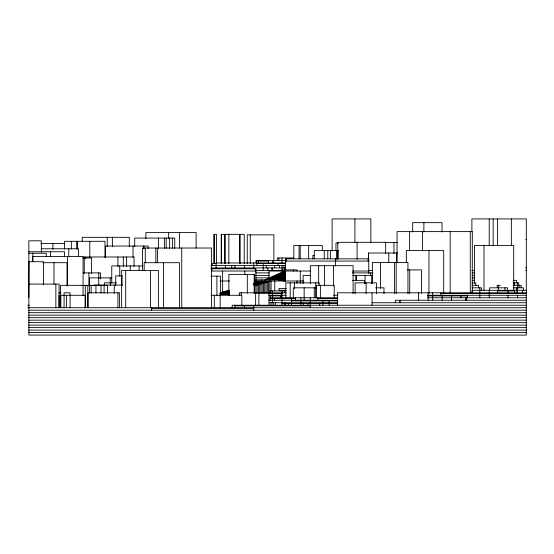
<?xml version="1.0" encoding="UTF-8"?>
<svg xmlns="http://www.w3.org/2000/svg" width="554" height="554" viewBox="0 0 554 554"><rect width="100%" height="100%" fill="white"/><g stroke="black" fill="none" stroke-linecap="round" stroke-linejoin="round"><path stroke-width="0.83" d="M525.76 239.57L526.3 239.57M385.009 242.555L397.329 242.555M338.48 243.047L335.973 243.047L335.973 250.796M40.878 243.545L64.707 243.545M41.37 248.767L78.474 248.767L78.474 256.495M338.349 250.512L314.25 250.512L314.25 258.801M28.856 251.751L64.513 251.751L64.513 256.807M397.751 252.998L368.486 252.998L368.486 259.023M28.856 253.247L46.266 253.247L46.266 256.634M314.575 255.484L312.851 255.484L312.851 258.801M82.892 257.97L91.555 257.97L91.555 273.468M293.779 257.97L277.312 257.97L277.312 260.463M285.774 260.463L256.107 260.463L256.107 262.949M256.107 261.079L268.552 261.079M285.58 261.079L368.749 261.079M28.856 261.703L43.468 261.703L43.468 284.888M42.893 262.7L67.034 262.7L67.034 285.85M285.635 262.949L216.088 262.949L216.088 267.921M216.476 263.572L212.334 263.572L212.334 265.435M256.897 263.572L285.635 263.572M210.949 265.435L285.442 265.435M142.911 265.934L111.756 265.934L111.756 283.018M210.949 267.921L285.442 267.921M525.76 267.921L526.3 267.921M210.956 268.794L255.927 268.794L255.927 282.609M407.266 269.909L421.428 269.909L421.428 293.592M255.477 270.407L282.021 270.407L282.021 265.435M368.569 270.407L372.634 270.407M471.89 270.407L474.681 270.407M525.76 270.407L526.3 270.407M211.524 271.031L255.927 271.031M310.586 271.031L268.932 271.031L268.932 279.32M352.531 271.031L368.749 271.031M283.717 271.398L285.386 271.398M282.9 271.765L285.393 271.765M282.076 272.139L285.4 272.139M281.252 272.506L285.407 272.506M280.435 272.873L285.421 272.873M83.072 272.893L100.44 272.893L100.44 278.697M255.692 272.893L269.369 272.893M352.219 272.893L372.807 272.893M472.112 272.893L474.681 272.893M279.611 273.24L285.428 273.24M278.787 273.607L285.435 273.607M277.963 273.981L285.448 273.981M277.145 274.348L285.455 274.348M276.321 274.715L285.462 274.715M275.497 275.082L285.469 275.082M255.692 275.386L269.369 275.386M310.683 275.386L303.1 275.386L303.1 283.676M352.884 275.386L371.72 275.386L371.72 283.676M472.084 275.386L474.681 275.386M274.673 275.456L285.483 275.456M122.33 275.878L115.696 275.878L115.696 285.345M273.856 275.823L285.49 275.823L285.49 281.162M210.977 276.127L220.575 276.127L220.575 295.815M273.032 276.19L285.49 276.19M272.208 276.557L284.666 276.557M271.384 276.924L283.842 276.924M270.567 277.298L283.025 277.298M269.743 277.665L282.201 277.665M111.88 277.873L89.443 277.873L89.443 285.331M255.816 277.873L269.369 277.873M472.084 277.873L474.681 277.873M268.919 278.032L281.377 278.032M268.094 278.399L280.559 278.399M267.277 278.766L279.735 278.766M266.453 279.14L278.911 279.14M265.629 279.507L278.087 279.507M255.512 279.86L283.489 279.86L283.489 280.982M352.496 280.359L364.511 280.359L364.511 283.676M472.07 280.359L474.681 280.359M513.046 280.359L516.439 280.359L516.439 282.845M220.063 280.982L229.453 280.982M254.217 280.982L303.731 280.982M258.559 281.356L269.805 281.356M255.927 281.723L268.538 281.723M256.024 282.097L267.27 282.097M254.757 282.471L265.996 282.471M116.478 282.845L104.36 282.845L104.36 285.428M254.321 282.845L264.729 282.845M471.939 282.845L475.782 282.845L475.782 285.331M513.066 282.845L518.738 282.845L518.738 285.331M253.877 283.219L263.462 283.219M253.877 283.593L262.194 283.593M253.836 283.967L260.927 283.967M28.856 284.091L59.084 284.091L59.084 307.719M253.836 284.341L259.653 284.341M253.794 284.708L258.386 284.708M94.152 285.081L122.538 285.081M253.794 285.081L257.118 285.081M471.939 285.331L478.545 285.331L478.545 287.817M500.331 285.331L497.215 285.331L497.215 287.817M513.115 285.331L521.134 285.331L521.134 287.817M254.189 285.455L255.851 285.455M82.047 285.58L106.825 285.58M316.258 287.817L293.295 287.817L293.295 297.768M375.536 287.817L383.97 287.817L383.97 293.62M472.029 287.817L481.391 287.817L481.391 290.31M513.177 287.817L523.461 287.817L523.461 290.31M286.286 288.44L278.987 288.44L278.987 290.31L286.356 290.31M228.116 290.31L229.384 290.31M526.3 290.31L472.036 290.31L472.036 292.796M226.849 290.677L229.342 290.677M284.77 290.926L270.089 290.926L270.089 292.796L286.079 292.796M497.402 290.926L514.666 290.926M225.575 291.051L229.342 291.051M224.308 291.425L229.294 291.425M223.04 291.799L229.294 291.799M229.252 292.173L221.773 292.173L221.773 294.409M229.252 292.547L220.506 292.547L220.506 294.409M58.613 292.796L60.995 292.796M526.3 292.796L337.407 292.796L337.407 305.233M220.063 292.921L229.211 292.921M220.063 293.295L229.211 293.295M268.787 293.412L282.021 293.412M440.963 293.412L526.3 293.412M220.021 293.662L227.936 293.662M219.89 294.036L229.467 294.036M220.305 294.16L228.941 294.16M220.021 294.409L229.384 294.409M211.06 295.282L241.876 295.282L241.876 305.233M268.635 295.282L286.21 295.282M333.418 295.282L338.037 295.282M427.584 295.282L526.3 295.282M270.207 295.905L281.363 295.905M427.584 295.905L467.728 295.905M28.856 297.768L29.023 261.703M270.207 297.768L338.037 297.768M427.536 297.768L526.3 297.768M270.2 298.391L295.524 298.391M317.864 298.391L337.677 298.391M268.635 300.254L337.677 300.254M526.3 300.254L395.279 300.254L395.279 302.74M291.439 300.877L337.677 300.877M269.175 302.74L337.677 302.74M372.046 302.74L526.3 302.74M282.021 303.363L337.677 303.363M27.7 305.233L29.41 305.233M526.3 305.233L232.188 305.233L232.188 307.719M234.924 305.85L310.275 305.85M27.7 307.719L526.3 307.719M151.657 308.336L253.76 308.336M28.856 310.205L526.3 310.205M28.856 312.691L526.3 312.691M28.856 315.178L526.3 315.178M28.856 317.664L526.3 317.664M28.856 320.157L526.3 320.157M28.856 322.643L526.3 322.643M28.856 325.129L526.3 325.129M28.856 327.615L526.3 327.615M28.856 330.101L526.3 330.101M28.856 332.587L526.3 332.587M522.561 290.31L522.561 292.796M519.07 285.331L519.07 287.817M517.498 282.845L517.498 292.796M517.498 295.282L517.498 297.768M516.993 290.31L516.993 292.796M516.404 287.817L516.404 290.31M514.631 282.845L514.631 285.331M514.666 290.31L514.666 292.796M513.703 290.31L513.703 245.54L474.432 245.54L474.432 283.419M511.349 218.92L511.349 245.581M508.08 290.926L508.08 292.796M508.08 295.282L508.08 297.768M507.533 290.31L507.533 287.817L489.66 287.817L489.66 290.31M504.936 287.817L504.936 290.31M498.655 285.331L498.655 290.31M497.61 218.92L497.61 245.581M497.402 290.31L497.402 292.796M493.157 218.92L493.157 245.581M489.224 218.92L489.224 245.581M489.237 290.31L489.237 292.796M489.237 293.412L489.237 297.768M483.995 245.54L483.995 290.31M479.819 287.817L479.819 292.796M479.819 293.412L479.819 297.768M472.313 292.796L472.313 231.607L397.038 231.607L397.038 262.631M471.89 231.821L471.89 218.92L526.3 218.92L526.3 335.08L28.856 335.08L28.856 240.81L41.294 240.81L41.37 252.202M470.291 231.607L470.291 292.796M467.306 295.282L467.306 297.768M466.724 297.768L466.724 300.254M465.692 297.768L465.692 300.254M460.983 295.905L460.983 297.768M451.565 295.905L451.565 300.254M450.18 231.607L450.18 292.796M443.692 293.558L443.692 250.512L406.345 250.512L406.345 262.561M442.14 295.905L442.14 300.254M442.016 232.05L442.016 222.653L412.675 222.653L412.675 232.05M440.963 292.796L440.963 295.282M432.722 292.796L432.722 295.282M432.722 295.905L432.722 300.254M428.969 250.512L428.969 293.558M428.11 292.796L428.11 300.254M423.879 222.653L423.879 232.05M422.57 231.607L422.57 250.567M418.616 292.796L418.616 300.254M409.731 269.909L409.731 293.592M409.621 231.607L409.621 250.567M407.945 293.551L407.945 262.451L372.385 262.451L372.385 283.184M400.092 300.254L400.092 302.74M399.759 300.254L399.759 302.74M396.706 252.998L396.706 262.471M396.172 262.451L396.172 293.551M394.406 262.451L394.406 293.551M393.963 242.555L393.963 253.545M388.776 252.998L388.776 262.471M385.646 253.407L385.646 242.306L337.781 242.306L337.781 259.383M380.494 262.451L380.494 288.371M376.415 293.62L376.415 282.845L355.128 282.845L355.128 293.62M372.046 292.796L372.046 305.233M370.855 242.285L370.855 218.92L332.116 218.92L332.116 250.941M370.688 272.893L370.688 275.386M368.749 273.517L368.749 258.843L285.58 258.843L285.58 270.2M368.611 252.998L368.611 259.023M368.417 258.843L368.417 261.079M368.119 258.843L368.119 261.079M366.111 282.845L366.111 293.62M365.079 275.386L365.079 283.676M357.095 242.306L357.095 259.383M356.16 275.386L356.16 280.359M355.993 275.386L355.993 280.359M354.906 218.92L354.906 242.285M353.085 293.592L353.085 265.685L310.33 265.685L310.33 283.44M338.037 250.512L338.037 258.801M336.562 250.512L336.562 258.801M335.786 258.843L335.786 261.079M335.482 258.843L335.482 261.079M335.454 258.843L335.454 266.058M334.228 297.768L334.228 285.331L316.313 285.331L316.258 297.768M333.418 265.685L333.418 285.982M330.385 250.512L330.385 258.801M329.118 300.877L329.118 302.74M329.118 303.363L329.118 305.233M327.809 250.512L327.809 258.801M324.499 265.685L324.499 285.982M324.256 250.512L324.256 258.801M322.878 300.877L322.878 302.74M322.878 303.363L322.878 305.233M322.324 250.512L322.324 245.54L293.828 245.54L293.828 258.801M320.378 285.331L320.378 297.768M319.693 303.363L319.693 305.233M319.159 285.331L319.159 282.845L285.843 282.845L285.843 297.768M318.668 265.685L318.668 283.44M317.864 297.768L317.864 300.254M315.78 282.845L315.78 297.768M314.229 287.817L314.229 297.768M310.275 297.768L310.275 300.254M310.275 300.877L310.275 302.74M310.275 303.363L310.233 307.719M308.654 245.54L308.654 258.801M307.899 303.363L307.899 305.233M304.153 287.817L304.153 300.254M303.232 303.363L303.232 305.233M300.857 297.768L300.857 300.254M300.857 300.877L300.857 302.74M300.857 303.363L300.857 305.233M300.296 271.031L300.296 283.426M300.213 245.54L300.213 258.801M299.091 245.54L299.091 258.801M297.027 271.031L297.027 269.909L281.695 269.909L281.695 271.031M296.972 280.982L296.972 283.426M295.524 297.768L295.524 300.254M294.458 282.845L294.458 288.648M293.329 269.909L293.329 271.031M291.439 298.391L291.439 302.74M291.439 303.363L291.439 305.233M290.171 282.845L290.171 297.768M288.302 303.363L288.302 305.233M286.21 258.843L286.21 261.079M285.912 258.843L285.912 261.079M285.338 271.031L285.338 280.982M285.365 302.74L285.365 305.233M285.095 267.921L285.095 270.407M285.005 267.921L285.005 270.407M284.77 290.31L284.77 292.796M284.784 302.74L284.784 305.233M284.666 276.19L284.666 281.162M283.932 265.435L283.932 267.921M283.842 276.557L283.842 281.093M283.703 271.031L283.703 271.779M283.025 276.924L283.025 280.255M282.201 277.298L282.201 280.179M282.021 257.97L282.021 262.949M282.021 290.926L282.021 297.768M282.021 298.391L282.021 305.233M281.377 277.665L281.377 280.179M281.39 292.796L281.363 295.282M281.086 295.282L281.086 297.768M280.843 295.282L280.843 297.768M280.559 278.032L280.559 280.089M279.735 278.399L279.735 280.414M279.445 265.435L279.445 267.921M278.877 257.97L278.877 260.463M278.911 278.766L278.911 280.414M277.969 263.572L277.969 265.435M275.283 302.74L275.283 305.233M274.77 280.982L274.77 290.774M274.687 265.435L274.687 267.921M274.514 298.391L274.514 300.254M273.87 260.338L273.87 234.841L247.264 234.841L247.264 263.732M273.662 260.463L273.662 262.949M273.101 302.74L273.101 305.233M272.603 260.463L272.603 262.949M272.603 267.921L272.603 270.407M272.603 290.926L272.603 292.796M272.603 293.412L272.603 295.282M272.603 295.905L272.603 297.768M272.603 298.391L272.603 302.74M271.82 267.921L271.82 270.407M271.072 280.982L271.072 291.051M270.989 302.74L270.989 305.233M270.684 290.926L270.684 292.796M270.193 295.282L270.193 300.254M269.805 280.982L269.805 293.592M269.029 305.233L269.029 292.796L239.3 292.796L239.3 295.282M268.552 260.463L268.552 262.949M268.538 281.356L268.538 293.592M267.887 267.921L267.887 270.407M267.27 281.723L267.27 293.592M266.322 265.435L266.322 267.921M265.996 282.097L265.996 293.592M264.985 279.86L264.985 280.982M264.729 282.471L264.729 293.585M263.462 282.845L263.462 293.585M263.178 263.572L263.178 270.407M262.194 283.219L262.194 293.578M261.661 279.86L261.661 280.982M260.927 283.593L260.927 293.606M259.653 283.967L259.653 293.606M258.891 292.796L258.891 305.233M258.469 261.079L258.469 262.949M258.386 284.341L258.386 293.599M257.118 284.708L257.118 293.599M256.897 262.949L256.897 265.435M255.851 285.081L255.851 293.599M255.636 292.796L255.636 305.233M255.588 268.794L255.588 271.031M255.29 268.794L255.29 271.031M254.584 285.455L254.584 293.599M254.459 293.239L254.459 274.389L228.871 274.389L228.871 295.808M254.175 274.389L254.175 293.239M253.76 262.949L253.76 267.921M253.76 305.85L253.76 310.205M250.263 234.841L250.263 263.732M247.306 274.389L247.306 293.239M244.826 271.031L244.826 274.348M244.342 265.435L244.342 267.921M244.342 305.85L244.342 307.719M244.21 263.704L244.21 234.342L221.205 234.342L221.205 263.704M241.253 292.796L241.253 295.282M240.111 234.342L240.111 263.704M239.633 234.342L239.633 263.704M234.924 265.435L234.924 267.921M234.924 305.233L234.924 307.719M231.745 265.435L231.745 267.921M228.85 234.342L228.85 263.704M227.936 293.295L227.936 294.409M226.669 293.662L226.669 294.409M225.506 265.435L225.506 267.921M225.263 234.342L225.263 263.704M224.418 234.342L224.418 263.704M222.625 271.031L222.625 292.408M222.258 293.786L222.258 294.16M221.475 234.342L221.475 263.704M221.018 293.786L221.018 294.16M220.153 295.282L220.153 307.719M216.912 276.127L216.912 295.815M216.482 263.704L216.482 234.342L214.045 234.342L214.045 263.704M214.301 295.282L214.301 307.719M214.135 234.342L214.135 263.704M211.857 268.794L211.857 271.031M211.538 307.719L211.538 248.026L142.517 248.026L142.517 270.518M196.123 248.109L196.123 232.604L145.861 232.604L145.861 238.636M181.74 248.026L181.74 307.719M179.51 307.719L179.51 262.7L144.172 262.7L144.172 270.345M179.399 232.604L179.399 248.109M174.745 248.31L174.745 238.075L134.698 238.075L134.698 246.599M172.377 238.075L172.377 248.31M169.614 238.075L169.614 248.31M168.658 232.604L168.658 238.636M166.172 238.075L166.172 248.31M164.372 238.075L164.372 248.31M163.527 262.7L163.527 307.719M158.444 238.075L158.444 248.31M158.375 307.719L158.375 270.407L121.638 270.407L121.638 307.719M157.509 248.026L157.509 262.728M155.854 248.026L155.854 262.728M151.657 307.719L151.657 310.205M150.459 270.407L150.459 307.719M148.147 248.621L148.147 246.031L105.572 246.031L105.572 257.257M145.259 248.026L145.259 262.728M143.929 246.031L143.929 248.621M143.548 246.031L143.548 248.621M139.075 265.934L139.075 270.207M134.033 266.432L134.033 256.98L83.425 256.98L83.425 258.697M133.022 246.031L133.022 257.257M130.245 265.934L130.245 270.207M129.311 246.662L129.311 237.327L82.248 237.327L82.248 241.572M126.624 256.98L126.624 266.432M125.716 270.407L125.716 307.719M123.293 256.98L123.293 266.432M122.005 275.878L122.005 285.345M119.761 265.934L119.761 276.183M119.484 307.719L119.484 292.796L88.044 292.796L88.044 307.719M117.898 256.98L117.898 266.432M117.898 292.796L117.898 307.719M114.242 285.081L114.242 293.468M112.379 237.327L112.379 246.662M110.558 282.845L110.558 285.428M110.211 277.873L110.211 283.676M107.434 285.081L107.434 293.468M107.234 237.327L107.234 246.662M104.969 257.527L104.969 241.309L64.603 241.309L64.603 248.995M104.083 293.08L104.083 285.331L60.518 285.331L60.518 307.719M101.015 285.331L101.015 293.08M98.785 272.893L98.785 278.697M98.73 277.873L98.73 285.331M95.932 285.331L95.932 293.08M91.154 285.331L91.154 293.08M89.81 241.309L89.81 257.527M89.554 285.331L89.554 293.08M88.91 272.893L88.91 285.331M87.823 285.331L87.823 307.719M85.316 256.98L85.316 258.697M85.281 285.331L85.281 307.719M85.212 307.719L85.212 295.282L60.836 295.282L60.836 307.719M84.25 257.97L84.25 273.468M83.072 295.663L83.072 256.481L32.61 256.481L32.61 261.668M77.408 241.309L77.408 248.995M76.708 241.309L76.708 248.995M71.321 241.309L71.321 248.995M70.088 307.719L70.088 292.796L64.098 292.796L64.098 307.719M68.779 248.767L68.779 256.495M67.456 256.481L67.456 285.878M66.57 295.282L66.57 307.719M59.029 295.282L59.029 307.719M55.864 284.091L55.864 307.719M53.987 262.7L53.987 284.133M52.907 243.545L52.907 249.425M50.4 251.751L50.4 256.807M32.887 253.247L32.887 261.717"/></g></svg>
